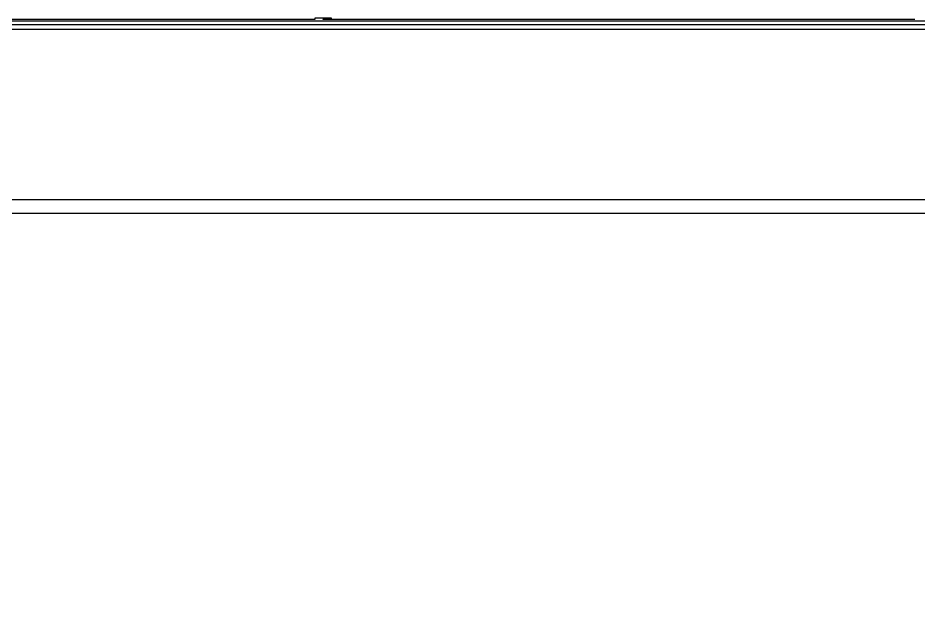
# Model space of a CAD drawing. Header units: millimetres. Extents: x -56261 to 196039, y 9480 to 100001.
# Drawn here: x 33919.3 to 34006.1, y 95680.4 to 95737.8 of the extents above; entities that cross this region are included whole.
import ezdxf

# ---------------------------------------------------------------- set-up
doc = ezdxf.new("R2010")
doc.units = ezdxf.units.MM
doc.set_wipeout_variables(frame=1)
doc.layers.add('SS-AIRCON', color=5, linetype='Continuous')
doc.layers.add('SS-TEXT', color=7, linetype='Continuous')

# ---------------------------------------------------------------- blocks, each defined once
blk = doc.blocks.new('I48T')
at = {"layer": 'SS-AIRCON', "color": 0, "linetype": 'Continuous'}
for p, q in [((-655.0008, 25.97448), (655.0014, 25.97448)), ((-323.0786, 24.00741), (-594.9715, 24.00741)), ((-637.5, 0), (637.5, 0)), ((599.9006, -0.68208), (-599.9007, -0.68208)), ((578.5326, -1.18017), (-578.5326, -1.18017)), ((-464.1155, -1.40267), (-380.7156, -1.40267)), ((-380.7337, -1.53206), (-381.8662, -1.53379)), ((-381.8662, -1.53379), (-381.8571, -1.59899)), ((-381.8571, -1.59899), (-379.543, -1.59899)), ((-380.7156, -1.40267), (-380.7337, -1.53206)), ((-379.543, -1.59899), (-379.5155, -1.40267)), ((-379.5155, -1.40267), (-296.1156, -1.40267))]:
    blk.add_line(p, q, dxfattribs=at)
blk.add_lwpolyline([(-381.8689, -1.40267), (-381.8689, -1.41024, 0.000152848), (-381.8688, -1.41765, 0.000159404), (-381.8687, -1.4249, 0.000166891), (-381.8686, -1.43198, 0.00017589), (-381.8686, -1.43887, 0.000186109), (-381.8685, -1.44556, 0.000196678), (-381.8684, -1.45205, 0.000209113), (-381.8683, -1.45833, 0.000222566), (-381.8682, -1.46439, 0.000238511), (-381.8681, -1.47021, 0.000255589), (-381.868, -1.4758, 0.000276083), (-381.8679, -1.48116, 0.000298115), (-381.8678, -1.48626, 0.000325359), (-381.8677, -1.49111, 0.000355366), (-381.8676, -1.4957, 0.000391254), (-381.8675, -1.50004, 0.0004292), (-381.8674, -1.50412, 0.000483142), (-381.8673, -1.50794, 0.000550485), (-381.8672, -1.51149, 0.000611703), (-381.8671, -1.51478, 0.000652545), (-381.867, -1.5178, 0.000820052), (-381.8669, -1.52058, 0.001142189), (-381.8668, -1.52312, 0.001090518), (-381.8667, -1.52535, 0.000491235), (-381.8666, -1.52724, 0.00188925), (-381.8665, -1.52911, 0.005066914), (-381.8663, -1.5313, 0.004284744), (-381.866, -1.53375, 0.003152569)], format="xyb", dxfattribs=at)
blk = doc.blocks.new('A$C43DE16F2')
blk.add_wipeout([(0, 14550), (0, 0), (29100, 0), (29100, 14550)]).dxf.layer = 'SS-TEXT'
at = {"layer": 'SS-TEXT', "linetype": 'Continuous', "xscale": 1.577261091527505, "yscale": 1.577261091527505, "zscale": 1.577261091527505, "rotation": 180}
blk.add_blockref('I48T', (11081.92, 7128.46), dxfattribs=at)

msp = doc.modelspace()

# ---------------------------------------------------------------- block references
at = {"layer": 'SS-TEXT', "xscale": 0.4331186193392458, "yscale": 0.4331186193392458, "zscale": 0.4331186193392458}
msp.add_blockref('A$C43DE16F2', (28888.861, 92649.191), dxfattribs=at)

doc.saveas('drawing.dxf')
